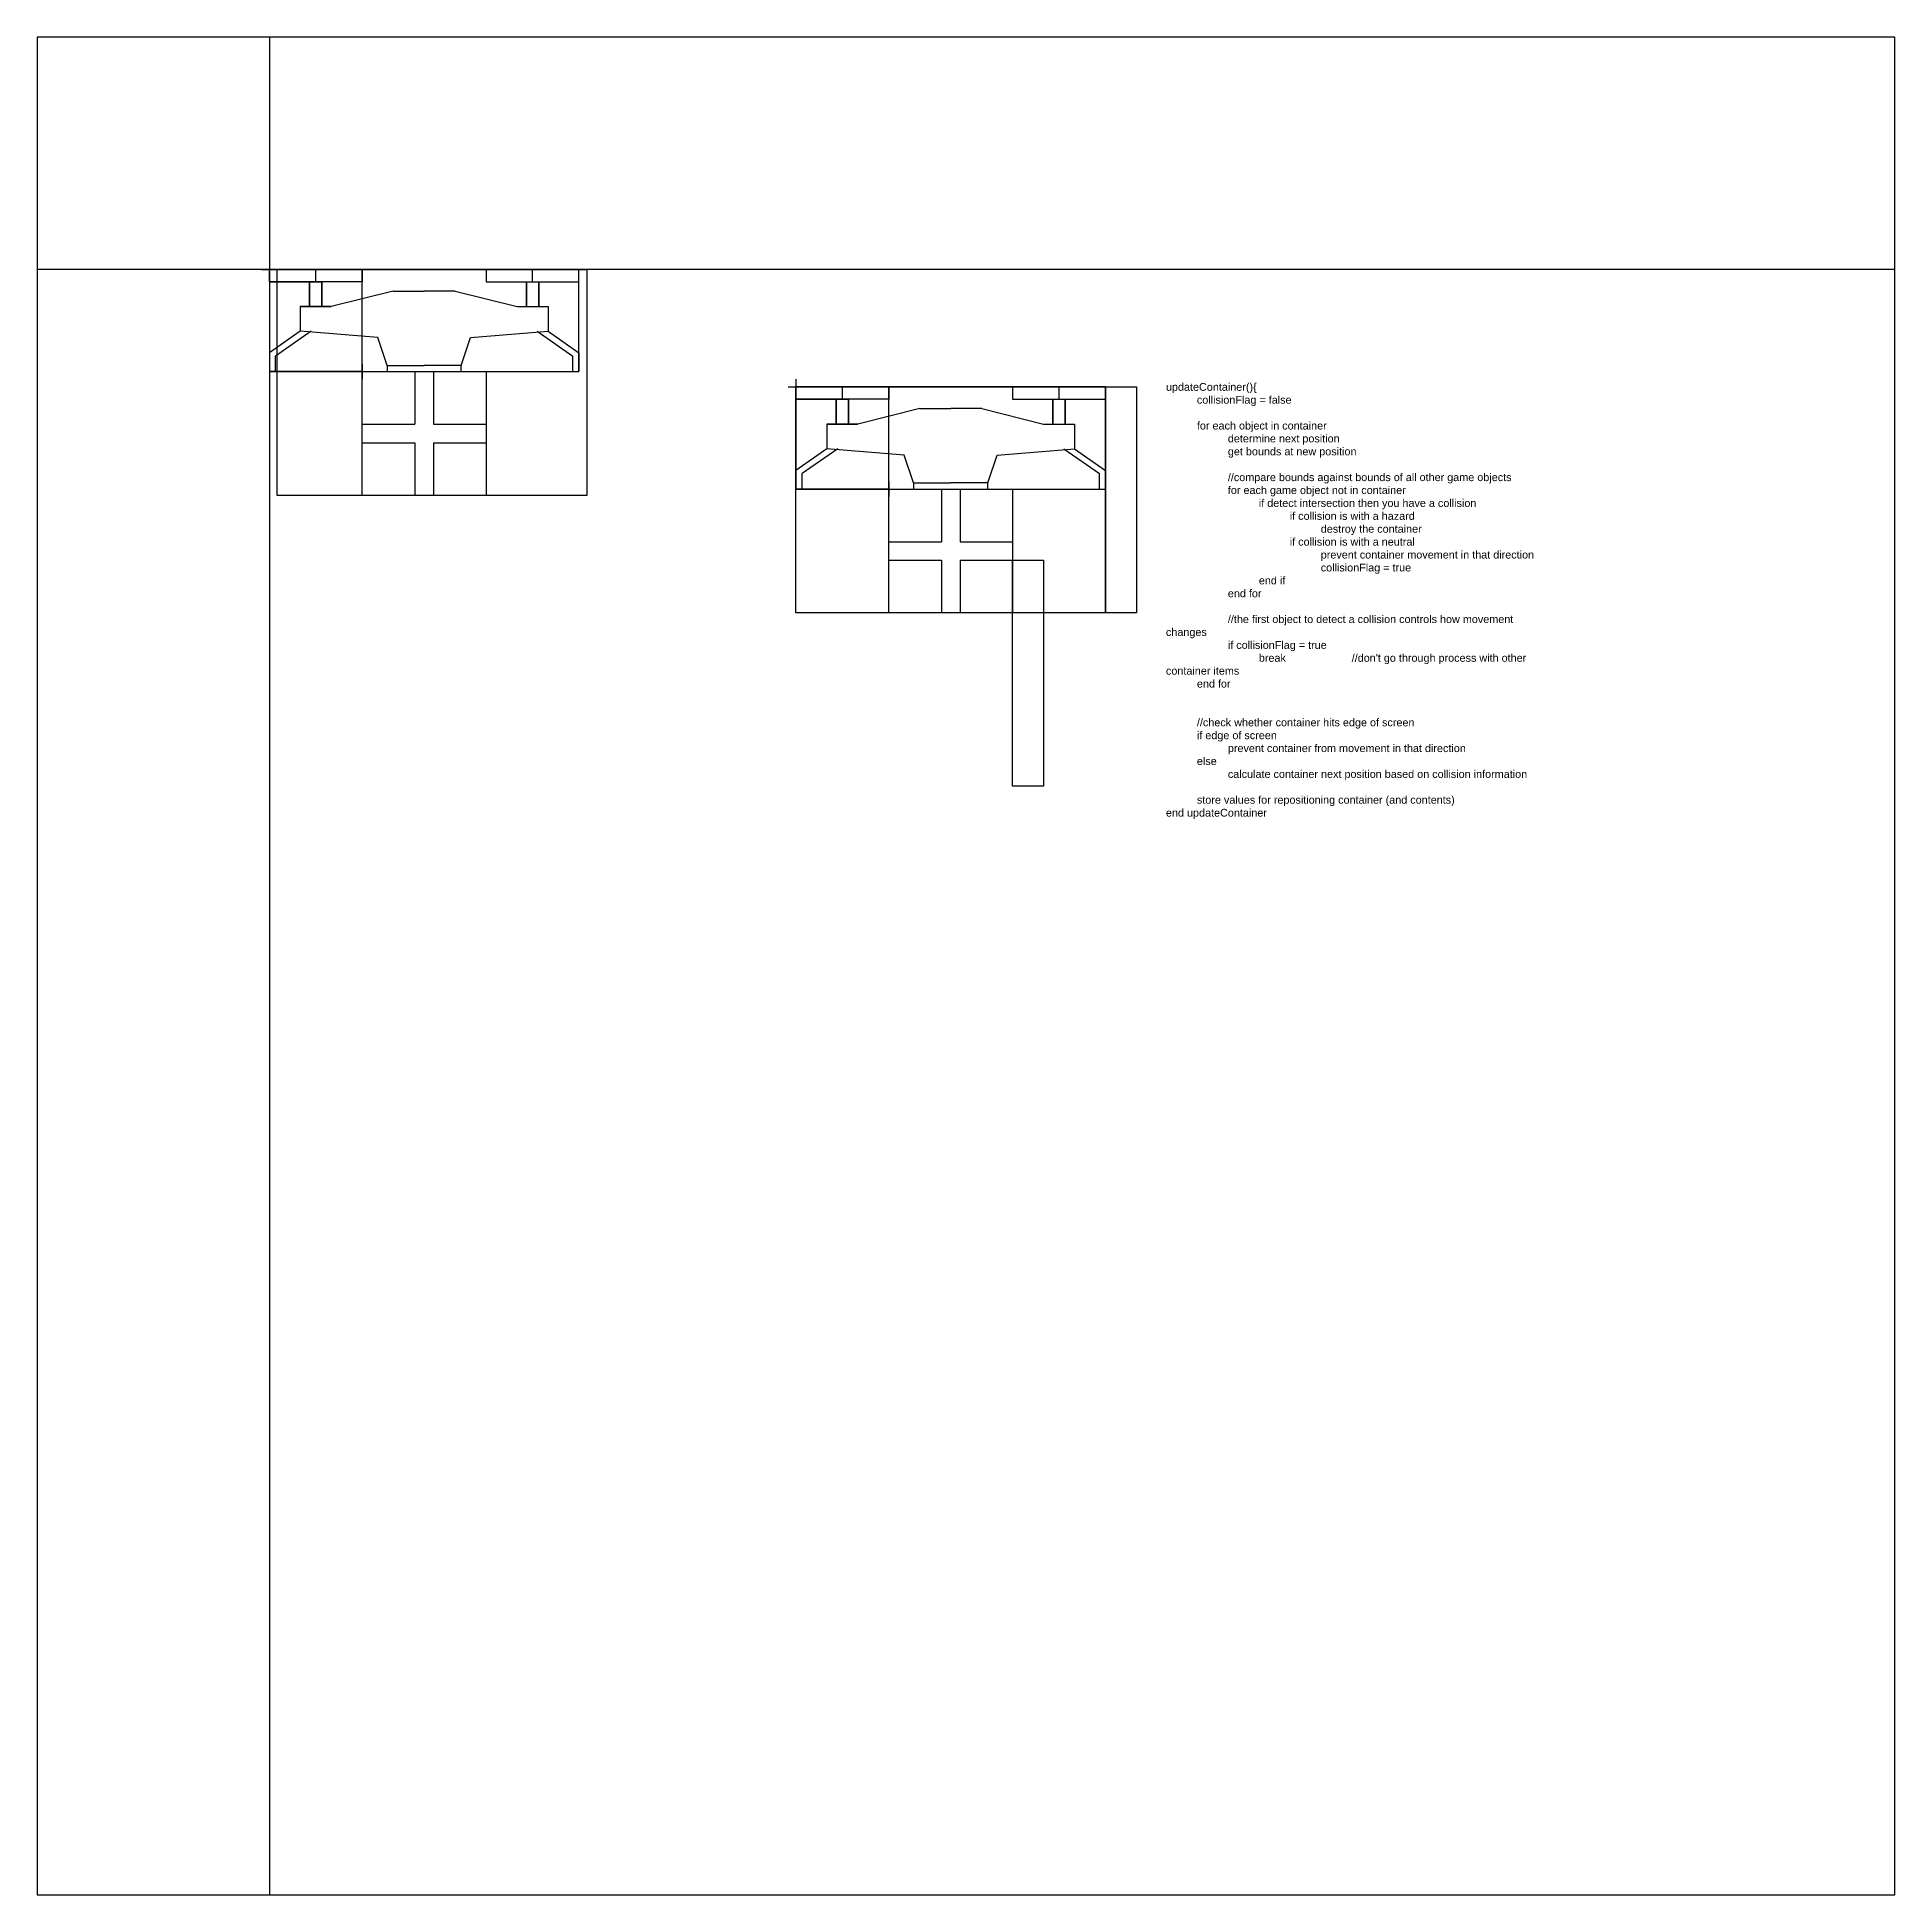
# Model space of a CAD drawing. Header units: inches. Extents: x 243 to 843, y 173 to 773.
import ezdxf

# ---------------------------------------------------------------- set-up
doc = ezdxf.new("R2010")
doc.units = ezdxf.units.IN
doc.header["$MEASUREMENT"] = 0
doc.layers.add('Boundary', color=253, linetype='Continuous')
doc.layers.add('Points', color=1, linetype='Continuous')
doc.styles.get("Standard").update_dxf_attribs({"font": 'Arial.ttf'})

# ---------------------------------------------------------------- blocks, each defined once
blk = doc.blocks.new('Point 1')
at = {"layer": 'Points'}
for p, q in [((480.86, 673.76), (480.86, 668.76)), ((478.36, 671.26), (483.36, 671.26))]:
    blk.add_line(p, q, dxfattribs=at)

msp = doc.modelspace()

# ---------------------------------------------------------------- linework, layer by layer
for p, q in [((843.39, 773.01), (243.39, 773.01)), ((243.39, 773.01), (243.39, 173.01)), ((318.39, 773.01), (318.39, 173.01)), ((843.39, 173.01), (843.39, 773.01)), ((843.39, 698.01), (243.39, 698.01)), ((318.39, 698.01), (348.39, 698.01)), ((318.39, 694.01), (318.39, 698.01)), ((318.39, 698.01), (333.39, 698.01)), ((318.39, 698.01), (333.39, 698.01)), ((328.39, 698.01), (318.39, 698.01)), ((333.39, 694.01), (333.39, 698.01)), ((348.39, 698.01), (333.39, 698.01)), ((348.39, 698.01), (348.39, 694.01)), ((348.39, 698.01), (348.39, 694.01)), ((418.39, 698.01), (388.39, 698.01)), ((388.39, 698.01), (388.39, 694.01)), ((388.39, 698.01), (403.39, 698.01)), ((388.39, 698.01), (388.39, 694.01)), ((403.39, 694.01), (403.39, 698.01)), ((418.39, 698.01), (403.39, 698.01)), ((418.39, 694.01), (418.39, 698.01)), ((348.39, 694.01), (318.39, 694.01)), ((318.39, 694.01), (332.14, 694.01)), ((332.14, 694.01), (318.39, 694.01)), ((331.39, 694.01), (318.39, 694.01)), ((331.39, 686.01), (331.39, 694.01)), ((331.39, 694.01), (331.39, 686.01)), ((331.39, 694.01), (335.39, 694.01)), ((332.14, 694.01), (334.64, 694.01)), ((335.39, 686.01), (335.39, 694.01)), ((335.39, 694.01), (335.39, 686.01)), ((335.39, 694.01), (335.39, 686.01)), ((358.39, 691.01), (338.39, 686.01)), ((358.39, 691.01), (368.39, 691.01)), ((378.39, 691.01), (368.39, 691.01)), ((378.39, 691.01), (398.39, 686.01)), ((388.39, 694.01), (418.39, 694.01)), ((401.39, 686.01), (401.39, 694.01)), ((401.39, 694.01), (401.39, 686.01)), ((405.39, 686.01), (405.39, 694.01)), ((405.39, 694.01), (405.39, 686.01)), ((328.39, 686.01), (328.39, 678.01)), ((328.39, 686.01), (338.39, 686.01)), ((338.39, 686.01), (328.39, 686.01)), ((328.39, 686.01), (338.39, 686.01)), ((398.39, 686.01), (408.39, 686.01)), ((408.39, 686.01), (408.39, 678.01)), ((328.39, 678.01), (318.39, 671.01)), ((331.88, 678.01), (320.39, 670.01)), ((353.39, 676.01), (328.39, 678.01)), ((383.39, 676.01), (408.39, 678.01)), ((404.9, 678.01), (416.39, 670.01)), ((408.39, 678.01), (418.39, 671.01)), ((356.39, 667.01), (353.39, 676.01)), ((380.39, 667.01), (383.39, 676.01)), ((318.39, 671.01), (318.39, 665.01)), ((320.39, 665.01), (320.39, 670.01)), ((356.39, 667.01), (368.39, 667.01)), ((356.39, 667.01), (356.39, 665.01)), ((380.39, 667.01), (368.39, 667.01)), ((380.39, 665.01), (380.39, 667.01)), ((416.39, 665.01), (416.39, 670.01)), ((418.39, 671.01), (418.39, 665.01)), ((320.39, 665.01), (318.39, 665.01)), ((348.39, 665.01), (388.39, 665.01)), ((348.39, 625.01), (348.39, 665.01)), ((356.39, 665.01), (380.39, 665.01)), ((365.39, 665.01), (365.39, 648.01)), ((371.39, 665.01), (371.39, 648.01)), ((388.39, 665.01), (388.39, 625.01)), ((416.39, 665.01), (418.39, 665.01)), ((488.46, 660.04), (518.46, 660.04)), ((488.46, 656.04), (488.46, 660.04)), ((488.46, 660.04), (503.46, 660.04)), ((488.46, 660.04), (503.46, 660.04)), ((498.46, 660.04), (488.46, 660.04)), ((503.46, 656.04), (503.46, 660.04)), ((518.46, 660.04), (503.46, 660.04)), ((518.46, 660.04), (518.46, 656.04)), ((518.46, 660.04), (518.46, 656.04)), ((588.46, 660.04), (558.46, 660.04)), ((558.46, 660.04), (558.46, 656.04)), ((558.46, 660.04), (573.46, 660.04)), ((558.46, 660.04), (558.46, 656.04)), ((573.46, 656.04), (573.46, 660.04)), ((588.46, 660.04), (573.46, 660.04)), ((588.46, 656.04), (588.46, 660.04)), ((518.46, 656.04), (488.46, 656.04)), ((488.46, 656.04), (502.21, 656.04)), ((502.21, 656.04), (488.46, 656.04)), ((501.46, 656.04), (488.46, 656.04)), ((501.46, 648.04), (501.46, 656.04)), ((501.46, 656.04), (501.46, 648.04)), ((501.46, 656.04), (505.46, 656.04)), ((502.21, 656.04), (504.71, 656.04)), ((505.46, 648.04), (505.46, 656.04)), ((505.46, 656.04), (505.46, 648.04)), ((505.46, 656.04), (505.46, 648.04)), ((558.46, 656.04), (588.46, 656.04)), ((571.46, 648.04), (571.46, 656.04)), ((571.46, 656.04), (571.46, 648.04)), ((575.46, 648.04), (575.46, 656.04)), ((575.46, 656.04), (575.46, 648.04)), ((348.39, 648.01), (365.39, 648.01)), ((371.39, 648.01), (388.39, 648.01)), ((498.46, 648.04), (498.46, 640.04)), ((498.46, 648.04), (508.46, 648.04)), ((508.46, 648.04), (498.46, 648.04)), ((498.46, 648.04), (508.46, 648.04)), ((528.46, 653.04), (508.46, 648.04)), ((528.46, 653.04), (538.46, 653.04)), ((548.46, 653.04), (538.46, 653.04)), ((548.46, 653.04), (568.46, 648.04)), ((568.46, 648.04), (578.46, 648.04)), ((578.46, 648.04), (578.46, 640.04)), ((348.39, 642.01), (365.39, 642.01)), ((365.39, 642.01), (365.39, 625.01)), ((371.39, 642.01), (371.39, 625.01)), ((371.39, 642.01), (388.39, 642.01)), ((498.46, 640.04), (488.46, 633.04)), ((501.95, 640.04), (490.46, 632.04)), ((523.46, 638.04), (498.46, 640.04)), ((526.46, 629.04), (523.46, 638.04)), ((550.46, 629.04), (553.46, 638.04)), ((553.46, 638.04), (578.46, 640.04)), ((574.97, 640.04), (586.46, 632.04)), ((578.46, 640.04), (588.46, 633.04)), ((488.46, 633.04), (488.46, 627.04)), ((490.46, 627.04), (490.46, 632.04)), ((586.46, 627.04), (586.46, 632.04)), ((588.46, 633.04), (588.46, 627.04)), ((388.39, 625.01), (348.39, 625.01)), ((490.46, 627.04), (488.46, 627.04)), ((518.46, 627.04), (558.46, 627.04)), ((518.46, 587.04), (518.46, 627.04)), ((526.46, 629.04), (538.46, 629.04)), ((526.46, 629.04), (526.46, 627.04)), ((526.46, 627.04), (550.46, 627.04)), ((535.46, 627.04), (535.46, 610.04)), ((550.46, 629.04), (538.46, 629.04)), ((541.46, 627.04), (541.46, 610.04)), ((550.46, 627.04), (550.46, 629.04)), ((558.46, 627.04), (558.46, 587.04)), ((586.46, 627.04), (588.46, 627.04)), ((518.46, 610.04), (535.46, 610.04)), ((541.46, 610.04), (558.46, 610.04)), ((518.46, 604.04), (535.46, 604.04)), ((535.46, 604.04), (535.46, 587.04)), ((541.46, 604.04), (541.46, 587.04)), ((541.46, 604.04), (558.46, 604.04)), ((558.46, 587.04), (518.46, 587.04)), ((243.39, 173.01), (843.39, 173.01))]:
    msp.add_line(p, q)
at = {"layer": 'Boundary'}
for points in [[(318.39, 665.01), (418.39, 665.01), (418.39, 698.01), (318.39, 698.01)], [(320.89, 698.01), (420.89, 698.01), (420.89, 625.01), (320.89, 625.01)], [(488.46, 660.04), (588.46, 660.04), (588.46, 587.04), (488.46, 587.04)], [(488.46, 627.04), (588.46, 627.04), (588.46, 660.04), (488.46, 660.04)]]:
    msp.add_lwpolyline(points, close=True, dxfattribs=at)
at = {"layer": 'Points'}
for p, q in [((348.39, 665.01), (348.39, 698.01)), ((348.39, 665.01), (318.39, 665.01)), ((518.46, 627.04), (518.46, 660.04)), ((518.46, 627.04), (488.46, 627.04))]:
    msp.add_line(p, q, dxfattribs=at)
for points in [[(588.46, 660.04), (598.46, 660.04), (598.46, 587.04), (588.46, 587.04)], [(558.46, 604.04), (568.46, 604.04), (568.46, 531.04), (558.46, 531.04)]]:
    msp.add_lwpolyline(points, close=True, dxfattribs=at)

# ---------------------------------------------------------------- block references
for p in [(-162.47, 26.75), (-132.47, -6.25), (7.6, -11.22), (37.6, -44.22)]:
    msp.add_blockref('Point 1', p, dxfattribs=at)

# ---------------------------------------------------------------- texts
at = {"layer": 'Points', "insert": (607.97, 661.29), "char_height": 2.5, "attachment_point": 1}
msp.add_mtext_dynamic_manual_height_columns("updateContainer()\\{\\P^IcollisionFlag = false\\P\\P^Ifor each object in container\\P^I^Idetermine next position\\P^I^Iget bounds at new position\\P\\P^I^I//compare bounds against bounds of all other game objects\\P^I^Ifor each game object not in container\\P^I^I^Iif detect intersection then you have a collision\\P^I^I^I^Iif collision is with a hazard\\P^I^I^I^I^Idestroy the container\\P^I^I^I^Iif collision is with a neutral\\P^I^I^I^I^Iprevent container movement in that direction\\P^I^I^I^I^IcollisionFlag = true\\P^I^I^Iend if\\P^I^Iend for\\P\\P^I^I//the first object to detect a collision controls how movement changes\\P^I^Iif collisionFlag = true\\P^I^I^Ibreak^I^I^I//don't go through process with other container items\\P^Iend for\\P\\P\\P^I//check whether container hits edge of screen\\P^Iif edge of screen\\P^I^Iprevent container from movement in that direction\\P^Ielse\\P^I^Icalculate container next position based on collision information\\P\\P^Istore values for repositioning container (and contents)\\Pend updateContainer^I^I", width=117.9902, gutter_width=1, heights=[0], dxfattribs=at)

doc.saveas('drawing.dxf')
